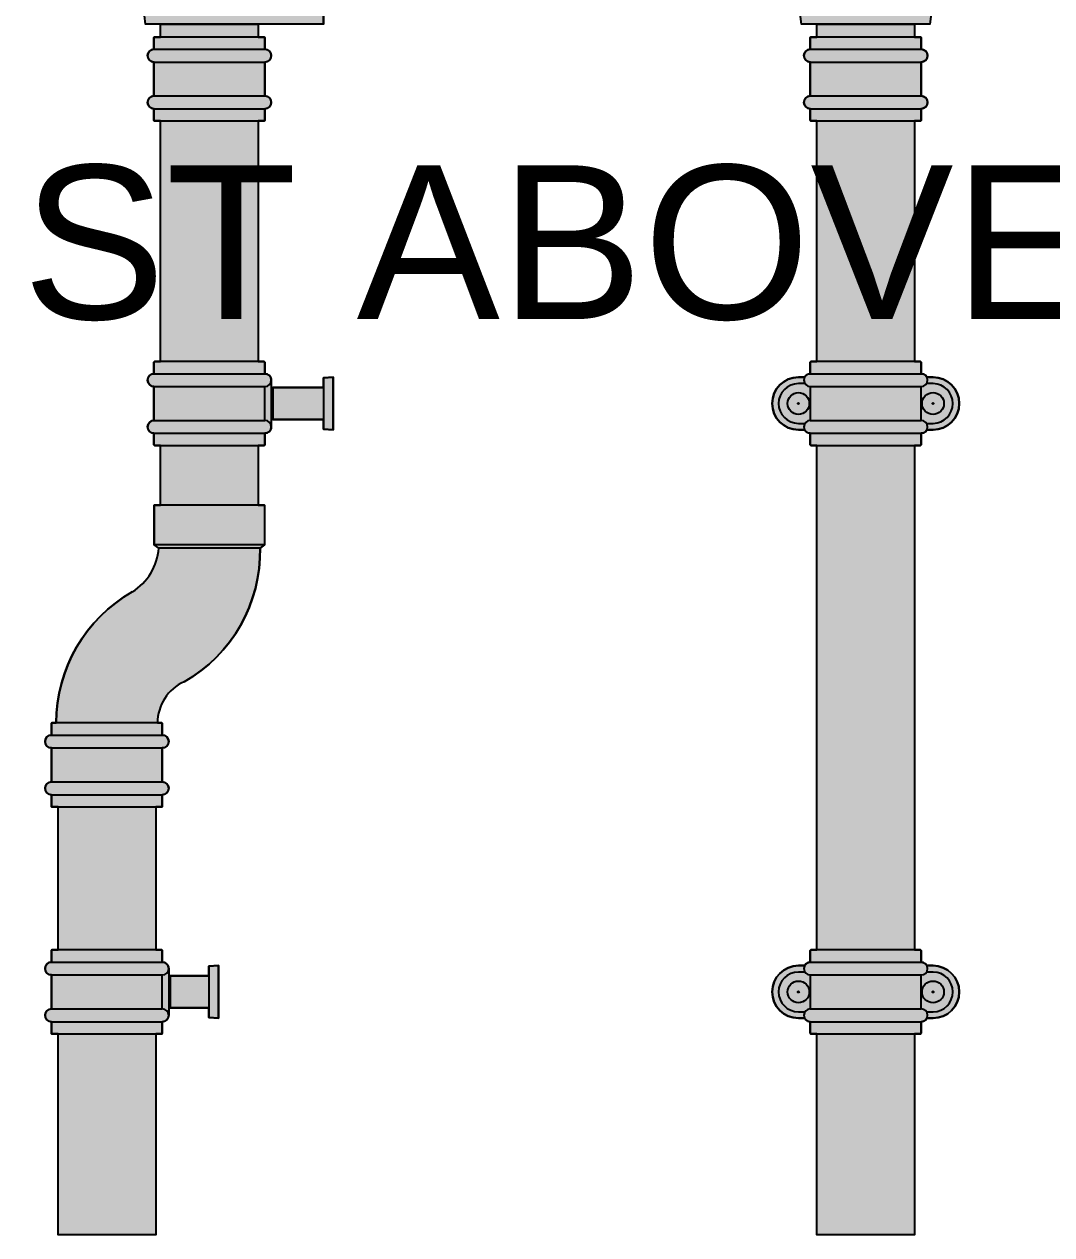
# Model space of a CAD drawing. Header units: millimetres. Extents: x 0 to 23312, y -3206 to 11448.
# Drawn here: x 15284 to 16086, y 9829 to 10774 of the extents above; entities that cross this region are included whole.
import ezdxf

# ---------------------------------------------------------------- set-up
doc = ezdxf.new("R2010")
doc.units = ezdxf.units.MM
doc.header["$LTSCALE"] = 10
doc.layers.add('40 - Detail Outline', color=142, linetype='Continuous')
doc.layers.add('41 - Detail', color=7, linetype='Continuous')
doc.styles.add('1-20', font='romans.shx', dxfattribs={"width": 0.8, "height": 40})

msp = doc.modelspace()

# ---------------------------------------------------------------- hatches: boundary and pattern name
at = {"layer": '40 - Detail Outline', "ltscale": 10}
h = msp.add_hatch(color=69, dxfattribs=at)
h.dxf.hatch_style = 1
edge = h.paths.add_edge_path()
edge.add_line((15297.37165572133, 11043.91506429921), (15517.37165572133, 11043.91506429921))
edge.add_line((15517.37165572133, 11043.91506429921), (15517.37165572133, 10773.91506429921))
edge.add_line((15517.37165572133, 10773.91506429921), (15466.47165572134, 10773.91506429921))
edge.add_line((15466.47165572134, 10773.91506429921), (15466.47165572134, 10763.91506429921))
edge.add_line((15466.47165572134, 10763.91506429921), (15471.12165572134, 10763.91506429921))
edge.add_arc((15471.12165572133, 10763.41506429921), 0.500000000003638, 4.16889633925166e-10, 89.99999999958311, ccw=False)
edge.add_line((15471.62165572134, 10763.41506429921), (15471.62165572134, 10754.41506429921))
edge.add_arc((15471.62165572134, 10749.41506429921), 5, -90, 90, ccw=False)
edge.add_line((15471.62165572134, 10744.41506429921), (15471.62165572134, 10717.91506429921))
edge.add_arc((15471.62165572134, 10712.91506429921), 5, -90, 90, ccw=False)
edge.add_line((15471.62165572134, 10707.91506429921), (15471.62165572134, 10698.91506429921))
edge.add_arc((15471.12165572133, 10698.91506429922), 0.500000000003638, 270.0000000004169, 359.9999999995831, ccw=False)
edge.add_line((15471.12165572134, 10698.41506429921), (15466.47165572134, 10698.41506429921))
edge.add_line((15466.47165572134, 10698.41506429921), (15466.47165572134, 10510.70235918454))
edge.add_line((15466.47165572134, 10510.70235918454), (15471.12165572134, 10510.70235918454))
edge.add_arc((15471.12165572133, 10510.20235918453), 0.500000000007276, 8.33779267850332e-10, 89.99999999916622, ccw=False)
edge.add_line((15471.62165572134, 10510.20235918454), (15471.62165572134, 10501.20235918454))
edge.add_arc((15471.62165572134, 10496.20235918454), 4.999999999998181, -2.091837814077735e-11, 90.00000000002092, ccw=False)
edge.add_line((15476.62165572134, 10496.20235918454), (15476.62165572134, 10488.45235918454))
edge.add_line((15476.62165572134, 10488.45235918454), (15477.74465634497, 10488.41726755574))
edge.add_line((15477.74465634497, 10488.41726755574), (15477.74465634497, 10490.45235918454))
edge.add_line((15477.74465634497, 10490.45235918454), (15517.37165572133, 10490.45235918455))
edge.add_line((15517.37165572133, 10490.45235918455), (15517.37165572133, 10497.95238968412))
edge.add_line((15517.37165572133, 10497.95238968412), (15524.87165572133, 10498.45238968412))
edge.add_line((15524.87165572133, 10498.45238968412), (15524.87165572133, 10457.45238968412))
edge.add_line((15524.87165572133, 10457.45238968412), (15517.37165572133, 10457.95238968412))
edge.add_line((15517.37165572133, 10457.95238968412), (15517.37165572133, 10465.45235918455))
edge.add_line((15517.37165572133, 10465.45235918455), (15477.74465634497, 10465.45235918454))
edge.add_line((15477.74465634497, 10465.45235918454), (15477.74465634497, 10467.48745081334))
edge.add_line((15477.74465634497, 10467.48745081334), (15476.62165572134, 10467.45235918454))
edge.add_line((15476.62165572134, 10467.45235918454), (15476.62165572134, 10459.70235918454))
edge.add_arc((15471.62165572134, 10459.70235918454), 4.999999999998181, -90.00000000002092, 2.091837814077735e-11, ccw=False)
edge.add_line((15471.62165572134, 10454.70235918454), (15471.62165572134, 10445.70235918454))
edge.add_arc((15471.12165572134, 10445.70235918454), 0.5, -90, 0, ccw=False)
edge.add_line((15471.12165572134, 10445.20235918454), (15466.47165572134, 10445.20235918454))
edge.add_line((15466.47165572134, 10445.20235918454), (15466.47165572134, 10398.67741978148))
edge.add_line((15466.47165572134, 10398.67741978148), (15471.37165572134, 10398.67741978148))
edge.add_line((15471.37165572134, 10398.67741978148), (15471.37165572134, 10367.67741978149))
edge.add_line((15471.37165572134, 10367.67741978149), (15467.87165572132, 10365.17741978208))
edge.add_arc((15351.03205206108, 10362.51702344175), 116.8698878760915, -60.47740020386368, 1.304379190377574, ccw=False)
edge.add_arc((15422.97665330965, 10228.78533910848), 35.10516347000955, 114.1366407549534, 180.1761373852899)
edge.add_line((15387.87165572134, 10228.67741978148), (15391.12165572134, 10228.67741978148))
edge.add_arc((15390.81987902601, 10227.87564308615), 0.8566884165367981, 20.625583089050906, 69.37441691094921, ccw=False)
edge.add_line((15391.62165572134, 10228.17741978148), (15391.62165572134, 10219.17741978148))
edge.add_arc((15391.62165572134, 10214.17741978148), 5, -90, 90, ccw=False)
edge.add_line((15391.62165572134, 10209.17741978149), (15391.62165572134, 10182.67741978148))
edge.add_arc((15391.62165572134, 10177.67741978148), 5, -90, 90, ccw=False)
edge.add_line((15391.62165572134, 10172.67741978148), (15391.62165572134, 10163.67741978148))
edge.add_arc((15391.12165572134, 10163.67741978149), 0.500000000007276, 270.0000000008338, 359.9999999991662, ccw=False)
edge.add_line((15391.12165572134, 10163.17741978148), (15386.47165572134, 10163.17741978148))
edge.add_line((15386.47165572134, 10163.17741978148), (15386.47165572134, 10051.5303720703))
edge.add_line((15386.47165572134, 10051.5303720703), (15391.12165572134, 10051.5303720703))
edge.add_arc((15391.12165572134, 10051.03037207029), 0.500000000003638, 4.16889633925166e-10, 89.99999999958311, ccw=False)
edge.add_line((15391.62165572134, 10051.0303720703), (15391.62165572134, 10042.0303720703))
edge.add_arc((15391.62165572135, 10037.0303720703), 4.999999999998181, -2.091837814077735e-11, 90.00000000002092, ccw=False)
edge.add_line((15396.62165572134, 10037.0303720703), (15396.62165572134, 10029.2803720703))
edge.add_line((15396.62165572134, 10029.2803720703), (15397.74465634497, 10029.2803720703))
edge.add_line((15397.74465634497, 10029.2803720703), (15397.74465634497, 10031.2803720703))
edge.add_line((15397.74465634497, 10031.2803720703), (15427.87165572133, 10031.2803720703))
edge.add_line((15427.87165572133, 10031.2803720703), (15427.87165572133, 10038.78040256987))
edge.add_line((15427.87165572133, 10038.78040256987), (15435.37165572133, 10039.28040256987))
edge.add_line((15435.37165572133, 10039.28040256987), (15435.37165572133, 9998.280402569872))
edge.add_line((15435.37165572133, 9998.280402569872), (15427.87165572133, 9998.780402569872))
edge.add_line((15427.87165572133, 9998.780402569872), (15427.87165572133, 10006.2803720703))
edge.add_line((15427.87165572133, 10006.2803720703), (15397.74465634497, 10006.2803720703))
edge.add_line((15397.74465634497, 10006.2803720703), (15397.74465634497, 10008.3154636991))
edge.add_line((15397.74465634497, 10008.3154636991), (15396.62165572134, 10008.2803720703))
edge.add_line((15396.62165572134, 10008.2803720703), (15396.62165572134, 10000.5303720703))
edge.add_arc((15391.62165572135, 10000.5303720703), 4.999999999998181, -90.00000000002092, 2.091837814077735e-11, ccw=False)
edge.add_line((15391.62165572134, 9995.530372070298), (15391.62165572134, 9986.530372070298))
edge.add_line((15391.62165572134, 9986.530372070298), (15391.12165572134, 9986.030372070298))
edge.add_line((15391.12165572134, 9986.030372070298), (15386.47165572134, 9986.030372070265))
edge.add_line((15386.47165572134, 9986.030372070265), (15386.47165572134, 9829.268812071616))
edge.add_line((15386.47165572134, 9829.268812071616), (15310.27165572134, 9829.268812071616))
edge.add_line((15310.27165572134, 9829.268812071616), (15310.27165572134, 9986.030372070298))
edge.add_line((15310.27165572134, 9986.030372070298), (15305.62165572134, 9986.030372070298))
edge.add_arc((15305.62165572135, 9986.530372070305), 0.500000000007276, 180.0000000008338, 269.9999999991662, ccw=False)
edge.add_line((15305.12165572134, 9986.530372070298), (15305.12165572128, 9995.530372070298))
edge.add_arc((15305.12165572134, 10000.5303720703), 5, 89.99999999924961, 269.9999999992496, ccw=False)
edge.add_line((15305.12165572141, 10005.5303720703), (15305.12165572141, 10032.0303720703))
edge.add_arc((15305.12165572141, 10037.0303720703), 5, 90, 270, ccw=False)
edge.add_line((15305.12165572141, 10042.0303720703), (15305.12165572134, 10051.0303720703))
edge.add_arc((15305.62165572135, 10051.03037207029), 0.500000000003638, 90.00000000041689, 179.9999999995831, ccw=False)
edge.add_line((15305.62165572134, 10051.5303720703), (15310.27165572134, 10051.5303720703))
edge.add_line((15310.27165572134, 10051.5303720703), (15310.27165572134, 10163.17741978148))
edge.add_line((15310.27165572134, 10163.17741978148), (15305.62165572134, 10163.17741978148))
edge.add_arc((15305.62165572135, 10163.67741978149), 0.500000000007276, 180.0000000008338, 269.9999999991662, ccw=False)
edge.add_line((15305.12165572134, 10163.67741978148), (15305.12165572134, 10172.67741978149))
edge.add_arc((15305.12165572134, 10177.67741978148), 4.999999999998181, 90, 270, ccw=False)
edge.add_line((15305.12165572134, 10182.67741978148), (15305.12165572134, 10209.17741978148))
edge.add_arc((15305.12165572134, 10214.17741978148), 5, 90, 270, ccw=False)
edge.add_line((15305.12165572134, 10219.17741978148), (15305.12165572134, 10228.17741978148))
edge.add_arc((15305.62165572135, 10228.17741978148), 0.500000000007276, 90.00000000083378, 179.9999999991662, ccw=False)
edge.add_line((15305.62165572134, 10228.67741978148), (15308.87165572133, 10228.67741978162))
edge.add_arc((15426.91097437218, 10228.61170495389), 118.0393369432147, 119.8709757758296, 179.9681023074795, ccw=False)
edge.add_arc((15345.39944664517, 10368.14962885766), 43.57369606487759, 301.4306518045575, 356.0887557101982)
edge.add_line((15388.87165572133, 10365.17741978149), (15385.37165572134, 10367.67741978149))
edge.add_line((15385.37165572134, 10367.67741978149), (15385.37165572134, 10398.67741978148))
edge.add_line((15385.37165572134, 10398.67741978148), (15390.27165572134, 10398.67741978148))
edge.add_line((15390.27165572134, 10398.67741978148), (15390.27165572134, 10445.20235918454))
edge.add_line((15390.27165572134, 10445.20235918454), (15385.62165572134, 10445.20235918454))
edge.add_arc((15385.62165572134, 10445.70235918454), 0.500000000003638, 180.0000000004169, 269.9999999995831, ccw=False)
edge.add_line((15385.12165572134, 10445.70235918454), (15385.12165572134, 10454.70235918454))
edge.add_arc((15385.12165572134, 10459.70235918454), 4.999999999998181, 90, 270, ccw=False)
edge.add_line((15385.12165572134, 10464.70235918454), (15385.12165572134, 10491.20235918454))
edge.add_arc((15385.12165572134, 10496.20235918454), 4.999999999998181, 90, 270, ccw=False)
edge.add_line((15385.12165572134, 10501.20235918454), (15385.12165572134, 10510.20235918454))
edge.add_arc((15385.62165572134, 10510.20235918454), 0.500000000003638, 90.00000000041689, 179.9999999995831, ccw=False)
edge.add_line((15385.62165572134, 10510.70235918454), (15390.27165572134, 10510.70235918454))
edge.add_line((15390.27165572134, 10510.70235918454), (15390.27165572134, 10698.41506429921))
edge.add_line((15390.27165572134, 10698.41506429921), (15385.62165572134, 10698.41506429921))
edge.add_arc((15385.62165572134, 10698.91506429922), 0.500000000003638, 180.0000000004169, 269.9999999995831, ccw=False)
edge.add_line((15385.12165572134, 10698.91506429921), (15385.12165572134, 10707.91506429921))
edge.add_arc((15385.12165572134, 10712.91506429921), 5, 90, 270, ccw=False)
edge.add_line((15385.12165572134, 10717.91506429921), (15385.12165572134, 10744.41506429921))
edge.add_arc((15385.12165572134, 10749.41506429921), 5, 90, 270, ccw=False)
edge.add_line((15385.12165572134, 10754.41506429921), (15385.12165572134, 10763.41506429921))
edge.add_arc((15385.62165572134, 10763.41506429921), 0.500000000007276, 90.00000000083378, 179.9999999991662, ccw=False)
edge.add_line((15385.62165572134, 10763.91506429921), (15390.27165572134, 10763.91506429921))
edge.add_line((15390.27165572134, 10763.91506429921), (15390.27165572134, 10773.91506429921))
edge.add_line((15390.27165572134, 10773.91506429921), (15378.37165572133, 10773.91506429921))
edge.add_arc((15305.58619668456, 10771.50713805079), 72.82527827623557, 1.894797594962886, 83.86300961171791)
edge.add_line((15313.37165572133, 10843.91506429921), (15308.37165572138, 10843.91506429921))
edge.add_arc((15308.80457925471, 10849.23526670664), 5.337787598035921, 181.7664252576093, 265.3478915647612, ccw=False)
edge.add_arc((15302.74150510251, 10854.40151545815), 5.380242507187845, 185.187445101701, 277.7746380904081, ccw=False)
edge.add_arc((15302.64469930038, 10853.48114409086), 5.279263386103068, 81.01351361606947, 175.2853507153465, ccw=False)
edge.add_arc((15308.80315345521, 10858.59782223606), 5.334721497187665, 94.63942427843688, 178.9497316405184, ccw=False)
edge.add_line((15308.37165572134, 10863.91506429922), (15308.37165572133, 10911.37240311076))
edge.add_line((15308.37165572133, 10911.37240311076), (15303.37165572133, 10911.37240311076))
edge.add_line((15303.37165572133, 10911.37240311076), (15303.37165572133, 10951.37240311076))
edge.add_line((15303.37165572133, 10951.37240311076), (15308.37165572133, 10951.37240311076))
edge.add_line((15308.37165572133, 10951.37240311076), (15308.37165572133, 11009.11506429921))
edge.add_line((15308.37165572133, 11009.11506429921), (15305.37165572134, 11009.11506429921))
edge.add_arc((15289.9068275062, 11007.47184548912), 15.55188348019644, 6.065218505009359, 61.31491654688374)
edge.add_line((15297.37165572135, 11021.11506429921), (15297.37165572135, 11043.91506429921))
h = msp.add_hatch(color=69, dxfattribs=at)
h.dxf.hatch_style = 1
edge = h.paths.add_edge_path()
edge.add_line((15902.34754827076, 9829.268812071616), (15902.34754827076, 9986.030372070298))
edge.add_line((15902.34754827076, 9986.030372070298), (15897.69754827076, 9986.030372070298))
edge.add_line((15897.69754827076, 9986.030372070298), (15897.19754827076, 9986.530372070298))
edge.add_line((15897.19754827076, 9986.530372070298), (15897.19754827076, 9995.530372070298))
edge.add_arc((15897.19754827076, 10000.53037207031), 5.000000000009095, 206.7436839504716, 269.99999999997914, ccw=False)
edge.add_line((15892.73240549588, 9998.280372070298), (15887.94754827076, 9998.280372070298))
edge.add_arc((15887.94754827076, 10018.7803720703), 20.5, 90, 270, ccw=False)
edge.add_line((15887.94754827076, 10039.2803720703), (15892.73240549588, 10039.2803720703))
edge.add_arc((15897.19754827077, 10037.03037207029), 5.000000000012392, 90.00000000008328, 153.2563160495285, ccw=False)
edge.add_line((15897.19754827076, 10042.0303720703), (15897.19754827076, 10051.0303720703))
edge.add_arc((15897.69754827077, 10051.03037207029), 0.500000000007276, 90.00000000083378, 179.9999999991662, ccw=False)
edge.add_line((15897.69754827076, 10051.5303720703), (15902.34754827075, 10051.5303720703))
edge.add_line((15902.34754827075, 10051.5303720703), (15902.34754827076, 10445.20235918454))
edge.add_line((15902.34754827076, 10445.20235918454), (15897.69754827076, 10445.20235918454))
edge.add_line((15897.69754827076, 10445.20235918454), (15897.19754827076, 10445.70235918454))
edge.add_line((15897.19754827076, 10445.70235918454), (15897.19754827076, 10454.70235918454))
edge.add_arc((15897.19754827076, 10459.70235918454), 5.000000000001819, 206.7436839504159, 270, ccw=False)
edge.add_line((15892.73240549589, 10457.45235918454), (15887.94754827076, 10457.45235918454))
edge.add_arc((15887.94754827076, 10477.95235918454), 20.5, 90, 270, ccw=False)
edge.add_line((15887.94754827076, 10498.45235918454), (15892.73240549588, 10498.45235918454))
edge.add_arc((15897.19754827076, 10496.20235918453), 5.000000000008325, 90.00000000002092, 153.2563160495284, ccw=False)
edge.add_line((15897.19754827076, 10501.20235918454), (15897.19754827076, 10510.20235918454))
edge.add_arc((15897.69754827076, 10510.20235918454), 0.500000000003638, 90.00000000041689, 179.9999999995831, ccw=False)
edge.add_line((15897.69754827076, 10510.70235918454), (15902.34754827076, 10510.70235918454))
edge.add_line((15902.34754827076, 10510.70235918454), (15902.34754827076, 10698.41506429921))
edge.add_line((15902.34754827076, 10698.41506429921), (15897.70304277626, 10698.41506429921))
edge.add_arc((15897.69759913477, 10698.91508553258), 0.5000508644615572, 180.0024329169312, 270.62374423343624, ccw=False)
edge.add_line((15897.19754827076, 10698.91506429921), (15897.19754827076, 10707.91506429921))
edge.add_arc((15897.19754827076, 10712.91506429921), 5, 90, 270, ccw=False)
edge.add_line((15897.19754827076, 10717.91506429921), (15897.19754827076, 10744.41506429921))
edge.add_arc((15897.19754827076, 10749.41506429921), 5, 90.00000000002092, 270.00000000002086, ccw=False)
edge.add_line((15897.19754827076, 10754.41506429921), (15897.19754827076, 10763.41506429921))
edge.add_arc((15897.69754827077, 10763.41506429921), 0.500000000007276, 90.00000000083378, 179.9999999991662, ccw=False)
edge.add_line((15897.69754827076, 10763.91506429921), (15902.34754827076, 10763.91506429921))
edge.add_line((15902.34754827076, 10763.91506429921), (15902.34754827076, 10773.91506429921))
edge.add_line((15902.34754827076, 10773.91506429921), (15890.44754827074, 10773.91506429937))
edge.add_arc((15808.01791466621, 10766.15506123285), 82.79409486050186, 5.378028208220247, 69.91721307197203)
edge.add_arc((15836.87904600471, 10849.23230636236), 5.334721497235837, 181.0502683591012, 265.3605757225857, ccw=False)
edge.add_line((15831.54522074866, 10849.13452297461), (15829.9059299121, 10849.13452297458))
edge.add_arc((15830.2397291173, 10853.91506429921), 4.792180846541191, 93.99416998851018, 266.0058300114898, ccw=False)
edge.add_line((15829.9059299121, 10858.69560562385), (15831.54522074863, 10858.69560562385))
edge.add_arc((15836.87904600464, 10858.59782223606), 5.334721497187665, 94.63942427869159, 178.9497316405184, ccw=False)
edge.add_line((15836.44754827075, 10863.91506429921), (15836.44754827076, 11009.11506429928))
edge.add_line((15836.44754827076, 11009.11506429928), (15833.44754827075, 11009.11506429928))
edge.add_arc((15817.98272005562, 11007.47184548912), 15.55188348019451, 6.065218505259467, 61.31491654688961)
edge.add_line((15825.44754827078, 11021.11506429921), (15825.44754827076, 11043.91506429921))
edge.add_line((15825.44754827076, 11043.91506429921), (15940.44754827076, 11043.91506429921))
edge.add_line((15940.44754827076, 11043.91506429921), (16055.44754827076, 11043.91506429921))
edge.add_line((16055.44754827076, 11043.91506429921), (16055.44754827074, 11021.11506429921))
edge.add_arc((16062.9123764859, 11007.47184548912), 15.55188348019523, 118.6850834531104, 173.9347814947405)
edge.add_line((16047.44754827077, 11009.11506429928), (16044.44754827076, 11009.11506429928))
edge.add_line((16044.44754827076, 11009.11506429928), (16044.44754827077, 10863.91506429921))
edge.add_arc((16044.01605053688, 10858.59782223606), 5.334721497187088, 1.05026835948172, 85.36057572130841, ccw=False)
edge.add_line((16049.34987579289, 10858.69560562385), (16050.98916662942, 10858.69560562385))
edge.add_arc((16050.65536742422, 10853.91506429921), 4.792180846541191, -86.00583001148982, 86.00583001148982, ccw=False)
edge.add_line((16050.98916662942, 10849.13452297458), (16049.34987579286, 10849.13452297461))
edge.add_arc((16044.01605053681, 10849.23230636236), 5.334721497234317, 274.6394242774143, 358.9497316408988, ccw=False)
edge.add_arc((16072.87718187531, 10766.15506123285), 82.79409486050281, 110.082786928028, 174.6219717917798)
edge.add_line((15990.44754827078, 10773.91506429937), (15978.54754827076, 10773.91506429921))
edge.add_line((15978.54754827076, 10773.91506429921), (15978.54754827076, 10763.91506429921))
edge.add_line((15978.54754827076, 10763.91506429921), (15983.19754827076, 10763.91506429921))
edge.add_arc((15983.19754827075, 10763.41506429921), 0.500000000007276, 8.33779267850332e-10, 89.99999999916622, ccw=False)
edge.add_line((15983.69754827076, 10763.41506429921), (15983.69754827076, 10754.41506429921))
edge.add_arc((15983.69754827076, 10749.41506429921), 5, -90.00000000002092, 89.99999999997908, ccw=False)
edge.add_line((15983.69754827076, 10744.41506429921), (15983.69754827076, 10717.91506429921))
edge.add_arc((15983.69754827076, 10712.91506429921), 5, -90, 90, ccw=False)
edge.add_line((15983.69754827076, 10707.91506429921), (15983.69754827076, 10698.91506429921))
edge.add_arc((15983.19749740675, 10698.91508553258), 0.5000508644622376, 269.37625576656376, 359.99756708306876, ccw=False)
edge.add_line((15983.19205376526, 10698.41506429921), (15978.54754827076, 10698.41506429921))
edge.add_line((15978.54754827076, 10698.41506429921), (15978.54754827076, 10510.70235918454))
edge.add_line((15978.54754827076, 10510.70235918454), (15983.19754827076, 10510.70235918454))
edge.add_arc((15983.19754827076, 10510.20235918454), 0.500000000003638, 4.16889633925166e-10, 89.99999999958311, ccw=False)
edge.add_line((15983.69754827076, 10510.20235918454), (15983.69754827076, 10501.20235918454))
edge.add_arc((15983.69754827076, 10496.20235918453), 5.000000000009095, 26.743683950471677, 89.99999999997908, ccw=False)
edge.add_line((15988.16269104564, 10498.45235918454), (15992.94754827076, 10498.45235918454))
edge.add_arc((15992.94754827076, 10477.95235918454), 20.5, -90, 90, ccw=False)
edge.add_line((15992.94754827076, 10457.45235918454), (15988.16269104563, 10457.45235918454))
edge.add_arc((15983.69754827076, 10459.70235918454), 5.000000000001801, 270, 333.25631604958403, ccw=False)
edge.add_line((15983.69754827076, 10454.70235918454), (15983.69754827076, 10445.70235918454))
edge.add_line((15983.69754827076, 10445.70235918454), (15983.19754827076, 10445.20235918454))
edge.add_line((15983.19754827076, 10445.20235918454), (15978.54754827076, 10445.20235918454))
edge.add_line((15978.54754827076, 10445.20235918454), (15978.54754827077, 10051.5303720703))
edge.add_line((15978.54754827077, 10051.5303720703), (15983.19754827076, 10051.5303720703))
edge.add_arc((15983.19754827075, 10051.03037207029), 0.500000000007276, 8.33779267850332e-10, 89.99999999916622, ccw=False)
edge.add_line((15983.69754827076, 10051.0303720703), (15983.69754827076, 10042.0303720703))
edge.add_arc((15983.69754827075, 10037.03037207029), 5.000000000010914, 26.743683950471507, 89.99999999991661, ccw=False)
edge.add_line((15988.16269104564, 10039.2803720703), (15992.94754827076, 10039.2803720703))
edge.add_arc((15992.94754827076, 10018.7803720703), 20.5, -90, 90, ccw=False)
edge.add_line((15992.94754827076, 9998.280372070298), (15988.16269104564, 9998.280372070298))
edge.add_arc((15983.69754827076, 10000.53037207031), 5.000000000008325, 270.00000000002086, 333.2563160495283, ccw=False)
edge.add_line((15983.69754827076, 9995.530372070298), (15983.69754827076, 9986.530372070298))
edge.add_line((15983.69754827076, 9986.530372070298), (15983.19754827076, 9986.030372070298))
edge.add_line((15983.19754827076, 9986.030372070298), (15978.54754827076, 9986.030372070298))
edge.add_line((15978.54754827076, 9986.030372070298), (15978.54754827076, 9829.268812071616))
edge.add_line((15978.54754827076, 9829.268812071616), (15902.34754827076, 9829.268812071616))

# ---------------------------------------------------------------- linework, layer by layer
at = {"color": 9}
for p, q in [((15517.37165572133, 10773.91506429921), (15517.37165572133, 10853.91506429921)), ((15517.37165572133, 10773.91506429921), (15378.37165572133, 10773.91506429921)), ((15990.44754827076, 10773.91506429921), (15890.44754827076, 10773.91506429921)), ((15385.12165572134, 10754.41506429921), (15471.62165572134, 10754.41506429921)), ((15897.19754827076, 10754.41506429921), (15983.69754827076, 10754.41506429921)), ((15385.12165572134, 10744.41506429921), (15471.62165572134, 10744.41506429921)), ((15897.19754827076, 10744.41506429921), (15983.69754827076, 10744.41506429921)), ((15385.12165572134, 10717.91506429921), (15471.62165572134, 10717.91506429921)), ((15897.19754827076, 10717.91506429921), (15983.69754827076, 10717.91506429921)), ((15385.12165572134, 10707.91506429921), (15471.62165572134, 10707.91506429921)), ((15897.19754827076, 10707.91506429921), (15983.69754827076, 10707.91506429921)), ((15385.12165572134, 10501.20235918454), (15471.62165572134, 10501.20235918454)), ((15476.62165572134, 10496.20235918454), (15476.62165572134, 10459.70235918454)), ((15897.19754827076, 10501.20235918454), (15983.69754827076, 10501.20235918454)), ((15385.12165572134, 10491.20235918454), (15471.62165572134, 10491.20235918454)), ((15897.19754827076, 10491.20235918454), (15983.69754827076, 10491.20235918454)), ((15385.12165572134, 10464.70235918454), (15471.62165572134, 10464.70235918454)), ((15897.19754827076, 10464.70235918454), (15983.69754827076, 10464.70235918454)), ((15385.12165572134, 10454.70235918454), (15471.62165572134, 10454.70235918454)), ((15897.19754827076, 10454.70235918454), (15983.69754827076, 10454.70235918454)), ((15471.37165572134, 10398.67741978148), (15385.37165572134, 10398.67741978148)), ((15385.37165572134, 10398.67741978148), (15385.37165572134, 10367.67741978149)), ((15471.37165572134, 10398.67741978148), (15471.37165572133, 10367.67741978148)), ((15471.37165572133, 10367.67741978148), (15385.37165572134, 10367.67741978149)), ((15388.87165572133, 10365.17741978149), (15385.37165572134, 10367.67741978149)), ((15467.87165572133, 10365.17741978148), (15388.87165572133, 10365.17741978149)), ((15467.87165572133, 10365.17741978148), (15471.37165572134, 10367.67741978149)), ((15308.88971404911, 10230.67741978148), (15308.87165572133, 10230.67741978148)), ((15387.87165572134, 10228.67741978148), (15308.87165572133, 10228.67741978148)), ((15305.12165572134, 10219.17741978148), (15391.62165572134, 10219.17741978148)), ((15305.12165572134, 10209.17741978148), (15391.62165572134, 10209.17741978148)), ((15305.12165572134, 10182.67741978148), (15391.62165572134, 10182.67741978148)), ((15305.12165572134, 10172.67741978148), (15391.62165572134, 10172.67741978148)), ((15305.12165572134, 10042.0303720703), (15391.62165572134, 10042.0303720703)), ((15897.19754827076, 10042.0303720703), (15983.69754827076, 10042.0303720703)), ((15396.62165572134, 10037.0303720703), (15396.62165572134, 10000.5303720703)), ((15305.12165572134, 10032.0303720703), (15391.62165572134, 10032.0303720703)), ((15897.19754827076, 10032.0303720703), (15983.69754827076, 10032.0303720703)), ((15305.12165572134, 10005.5303720703), (15391.62165572134, 10005.5303720703)), ((15897.19754827076, 10005.5303720703), (15983.69754827076, 10005.5303720703)), ((15305.12165572134, 9995.530372070298), (15391.62165572134, 9995.530372070298)), ((15897.19754827076, 9995.530372070298), (15983.69754827076, 9995.530372070298))]:
    msp.add_line(p, q, dxfattribs=at)
for points in [[(15517.37165572133, 11043.91506429921), (15517.37165572133, 10773.91506429921), (15466.47165572134, 10773.91506429921), (15466.47165572134, 10763.91506429921), (15471.12165572134, 10763.91506429921, -0.4142135623688329), (15471.62165572134, 10763.41506429921), (15471.62165572134, 10754.41506429921, -1), (15471.62165572134, 10744.41506429921), (15471.62165572134, 10717.91506429921, -0.9999999999999999), (15471.62165572134, 10707.91506429921), (15471.62165572134, 10698.91506429921, -0.4142135623688329), (15471.12165572134, 10698.41506429921), (15466.47165572134, 10698.41506429921), (15466.47165572134, 10510.70235918454), (15471.12165572134, 10510.70235918454, -0.4142135623656362), (15471.62165572134, 10510.20235918454), (15471.62165572134, 10501.20235918454, -0.4142135623733081), (15476.62165572134, 10496.20235918454), (15476.62165572134, 10488.45235918454), (15477.74465634497, 10488.41726755574), (15477.74465634497, 10490.45235918454), (15517.37165572133, 10490.45235918455), (15517.37165572133, 10497.95238968412), (15524.87165572133, 10498.45238968412), (15524.87165572133, 10457.45238968412), (15517.37165572133, 10457.95238968412), (15517.37165572133, 10465.45235918455), (15477.74465634497, 10465.45235918454), (15477.74465634497, 10467.48745081334), (15476.62165572134, 10467.45235918454), (15476.62165572134, 10459.70235918454, -0.4142135623733081), (15471.62165572134, 10454.70235918454), (15471.62165572134, 10445.70235918454, -0.4142135623741606), (15471.12165572134, 10445.20235918454), (15466.47165572134, 10445.20235918454), (15466.47165572134, 10398.67741978148), (15471.37165572134, 10398.67741978148), (15471.37165572134, 10367.67741978149), (15467.87165572132, 10365.17741978208, -0.2762994173072639), (15408.62165572164, 10260.82135862564, 0.2964009623239626), (15387.87165572134, 10228.67741978148), (15391.12165572134, 10228.67741978148, -0.2159739734508989), (15391.62165572134, 10228.17741978148), (15391.62165572134, 10219.17741978148, -0.9999999999999999), (15391.62165572134, 10209.17741978149), (15391.62165572134, 10182.67741978148, -0.9999999999999999), (15391.62165572134, 10172.67741978148), (15391.62165572134, 10163.67741978148, -0.4142135623656362), (15391.12165572134, 10163.17741978148), (15386.47165572134, 10163.17741978148), (15386.47165572134, 10051.5303720703), (15391.12165572134, 10051.5303720703, -0.4142135623688329), (15391.62165572134, 10051.0303720703), (15391.62165572134, 10042.0303720703, -0.4142135623733081), (15396.62165572134, 10037.0303720703), (15396.62165572134, 10029.2803720703), (15397.74465634497, 10029.2803720703), (15397.74465634497, 10031.2803720703), (15427.87165572133, 10031.2803720703), (15427.87165572133, 10038.78040256987), (15435.37165572133, 10039.28040256987), (15435.37165572133, 9998.280402569872), (15427.87165572133, 9998.780402569872), (15427.87165572133, 10006.2803720703), (15397.74465634497, 10006.2803720703), (15397.74465634497, 10008.3154636991), (15396.62165572134, 10008.2803720703), (15396.62165572134, 10000.5303720703, -0.4142135623733081), (15391.62165572134, 9995.530372070298), (15391.62165572134, 9986.530372070298), (15391.12165572134, 9986.030372070298), (15386.47165572134, 9986.030372070265), (15386.47165572134, 9829.268812071616), (15310.27165572134, 9829.268812071616), (15310.27165572134, 9986.030372070298), (15305.62165572134, 9986.030372070298, -0.4142135623656362), (15305.12165572134, 9986.530372070298), (15305.12165572128, 9995.530372070298, -0.9999999999999999), (15305.12165572141, 10005.5303720703), (15305.12165572141, 10032.0303720703, -0.9999999999999999), (15305.12165572141, 10042.0303720703), (15305.12165572134, 10051.0303720703, -0.4142135623688329), (15305.62165572134, 10051.5303720703), (15310.27165572134, 10051.5303720703), (15310.27165572134, 10163.17741978148), (15305.62165572134, 10163.17741978148, -0.4142135623656362), (15305.12165572134, 10163.67741978148), (15305.12165572134, 10172.67741978149, -0.9999999999999999), (15305.12165572134, 10182.67741978148), (15305.12165572134, 10209.17741978148, -0.9999999999999999), (15305.12165572134, 10219.17741978148), (15305.12165572134, 10228.17741978148, -0.4142135623656362), (15305.62165572134, 10228.67741978148), (15308.87165572133, 10228.67741978162, -0.2684034655575239), (15368.12165572134, 10330.969416332, 0.2431178907019786), (15388.87165572133, 10365.17741978149), (15385.37165572134, 10367.67741978149), (15385.37165572134, 10398.67741978148), (15390.27165572134, 10398.67741978148), (15390.27165572134, 10445.20235918454), (15385.62165572134, 10445.20235918454, -0.4142135623688329), (15385.12165572134, 10445.70235918454), (15385.12165572134, 10454.70235918454, -0.9999999999999999), (15385.12165572134, 10464.70235918454), (15385.12165572134, 10491.20235918454, -0.9999999999999999), (15385.12165572134, 10501.20235918454), (15385.12165572134, 10510.20235918454, -0.4142135623688329), (15385.62165572134, 10510.70235918454), (15390.27165572134, 10510.70235918454), (15390.27165572134, 10698.41506429921), (15385.62165572134, 10698.41506429921, -0.4142135623688329), (15385.12165572134, 10698.91506429921), (15385.12165572134, 10707.91506429921, -0.9999999999999999), (15385.12165572134, 10717.91506429921), (15385.12165572134, 10744.41506429921, -0.9999999999999999), (15385.12165572134, 10754.41506429921), (15385.12165572134, 10763.41506429921, -0.4142135623656362), (15385.62165572134, 10763.91506429921), (15390.27165572134, 10763.91506429921), (15390.27165572134, 10773.91506429921), (15378.37165572133, 10773.91506429921, 0.373726597426598), (15313.37165572133, 10843.91506429921)], [(16044.44754827058, 10843.91506429915, 0.2892931877542192), (15990.44754827078, 10773.91506429937), (15978.54754827076, 10773.91506429921), (15978.54754827076, 10763.91506429921), (15983.19754827076, 10763.91506429921, -0.4142135623656362), (15983.69754827076, 10763.41506429921), (15983.69754827076, 10754.41506429921, -0.9999999999999999), (15983.69754827076, 10744.41506429921), (15983.69754827076, 10717.91506429921, -0.9999999999999999), (15983.69754827076, 10707.91506429921), (15983.69754827076, 10698.91506429921, -0.417393253740627), (15983.19205376526, 10698.41506429921), (15978.54754827076, 10698.41506429921), (15978.54754827076, 10510.70235918454), (15983.19754827076, 10510.70235918454, -0.4142135623688329), (15983.69754827076, 10510.20235918454), (15983.69754827076, 10501.20235918454, -0.2832368967187855), (15988.16269104564, 10498.45235918454), (15992.94754827076, 10498.45235918454, -0.9999999999999999), (15992.94754827076, 10457.45235918454), (15988.16269104563, 10457.45235918454, -0.2832368967191462), (15983.69754827076, 10454.70235918454), (15983.69754827076, 10445.70235918454), (15983.19754827076, 10445.20235918454), (15978.54754827076, 10445.20235918454), (15978.54754827077, 10051.5303720703), (15983.19754827076, 10051.5303720703, -0.4142135623656362), (15983.69754827076, 10051.0303720703), (15983.69754827076, 10042.0303720703, -0.2832368967185454), (15988.16269104564, 10039.2803720703), (15992.94754827076, 10039.2803720703, -0.9999999999999999), (15992.94754827076, 9998.280372070298), (15988.16269104564, 9998.280372070298, -0.2832368967187855), (15983.69754827076, 9995.530372070298), (15983.69754827076, 9986.530372070298), (15983.19754827076, 9986.030372070298), (15978.54754827076, 9986.030372070298), (15978.54754827076, 9829.268812071616), (15902.34754827076, 9829.268812071616), (15902.34754827076, 9986.030372070298), (15897.69754827076, 9986.030372070298), (15897.19754827076, 9986.530372070298), (15897.19754827076, 9995.530372070298, -0.2832368967187855), (15892.73240549588, 9998.280372070298), (15887.94754827076, 9998.280372070298, -0.9999999999999999), (15887.94754827076, 10039.2803720703), (15892.73240549588, 10039.2803720703, -0.2832368967185454), (15897.19754827076, 10042.0303720703), (15897.19754827076, 10051.0303720703, -0.4142135623656362), (15897.69754827076, 10051.5303720703), (15902.34754827075, 10051.5303720703), (15902.34754827076, 10445.20235918454), (15897.69754827076, 10445.20235918454), (15897.19754827076, 10445.70235918454), (15897.19754827076, 10454.70235918454, -0.2832368967191462), (15892.73240549589, 10457.45235918454), (15887.94754827076, 10457.45235918454, -0.9999999999999999), (15887.94754827076, 10498.45235918454), (15892.73240549588, 10498.45235918454, -0.2832368967187855), (15897.19754827076, 10501.20235918454), (15897.19754827076, 10510.20235918454, -0.4142135623688329), (15897.69754827076, 10510.70235918454), (15902.34754827076, 10510.70235918454), (15902.34754827076, 10698.41506429921), (15897.70304277626, 10698.41506429921, -0.417393253740627), (15897.19754827076, 10698.91506429921), (15897.19754827076, 10707.91506429921, -0.9999999999999999), (15897.19754827076, 10717.91506429921), (15897.19754827076, 10744.41506429921, -0.9999999999999999), (15897.19754827076, 10754.41506429921), (15897.19754827076, 10763.41506429921, -0.4142135623656362), (15897.69754827076, 10763.91506429921), (15902.34754827076, 10763.91506429921), (15902.34754827076, 10773.91506429921), (15890.44754827074, 10773.91506429937, 0.2892931877542192), (15836.44754827094, 10843.91506429915, -0.3854183249429879)], [(15471.62165572134, 10754.41506429921), (15471.62165572134, 10763.41506429921, 0.414213562373095), (15471.12165572134, 10763.91506429921), (15385.62165572134, 10763.91506429921, 0.414213562373095), (15385.12165572134, 10763.41506429921), (15385.12165572134, 10754.41506429921)], [(15983.69754827076, 10754.41506429921), (15983.69754827076, 10763.41506429921, 0.414213562373095), (15983.19754827076, 10763.91506429921), (15897.69754827076, 10763.91506429921, 0.414213562373095), (15897.19754827076, 10763.41506429921), (15897.19754827076, 10754.41506429921)], [(15385.12165572134, 10707.91506429921), (15385.12165572134, 10698.91506429921, 0.414213562373095), (15385.62165572134, 10698.41506429921), (15471.12165572134, 10698.41506429921, 0.414213562373095), (15471.62165572134, 10698.91506429921), (15471.62165572134, 10707.91506429921)], [(15897.19754827076, 10707.91506429921), (15897.19754827076, 10698.91506429921, 0.414213562373095), (15897.69754827076, 10698.41506429921), (15983.19754827076, 10698.41506429921, 0.414213562373095), (15983.69754827076, 10698.91506429921), (15983.69754827076, 10707.91506429921)], [(15471.62165572134, 10501.20235918454), (15471.62165572134, 10510.20235918454, 0.414213562373095), (15471.12165572134, 10510.70235918454), (15385.62165572134, 10510.70235918454, 0.414213562373095), (15385.12165572134, 10510.20235918454), (15385.12165572134, 10501.20235918454)], [(15983.69754827076, 10501.20235918454), (15983.69754827076, 10510.20235918454, 0.414213562373095), (15983.19754827076, 10510.70235918454), (15897.69754827076, 10510.70235918454, 0.414213562373095), (15897.19754827076, 10510.20235918454), (15897.19754827076, 10501.20235918454)], [(15385.12165572134, 10454.70235918454), (15385.12165572134, 10445.70235918454, 0.414213562373095), (15385.62165572134, 10445.20235918454), (15471.12165572134, 10445.20235918454, 0.414213562373095), (15471.62165572134, 10445.70235918454), (15471.62165572134, 10454.70235918454)], [(15897.19754827076, 10454.70235918454), (15897.19754827076, 10445.70235918454, 0.414213562373095), (15897.69754827076, 10445.20235918454), (15983.19754827076, 10445.20235918454, 0.414213562373095), (15983.69754827076, 10445.70235918454), (15983.69754827076, 10454.70235918454)], [(15391.62165572134, 10219.17741978148), (15391.62165572134, 10228.17741978148, 0.414213562373095), (15391.12165572134, 10228.67741978148), (15305.62165572134, 10228.67741978148, 0.414213562373095), (15305.12165572134, 10228.17741978148), (15305.12165572134, 10219.17741978148)], [(15305.12165572134, 10172.67741978148), (15305.12165572134, 10163.67741978148, 0.414213562373095), (15305.62165572134, 10163.17741978148), (15391.12165572134, 10163.17741978148, 0.414213562373095), (15391.62165572134, 10163.67741978148), (15391.62165572134, 10172.67741978148)], [(15391.62165572134, 10042.0303720703), (15391.62165572134, 10051.0303720703, 0.414213562373095), (15391.12165572134, 10051.5303720703), (15305.62165572134, 10051.5303720703, 0.414213562373095), (15305.12165572134, 10051.0303720703), (15305.12165572134, 10042.0303720703)], [(15983.69754827076, 10042.0303720703), (15983.69754827076, 10051.0303720703, 0.414213562373095), (15983.19754827076, 10051.5303720703), (15897.69754827076, 10051.5303720703, 0.414213562373095), (15897.19754827076, 10051.0303720703), (15897.19754827076, 10042.0303720703)], [(15305.12165572134, 9995.530372070298), (15305.12165572134, 9986.530372070298, 0.414213562373095), (15305.62165572134, 9986.030372070298), (15391.12165572134, 9986.030372070298, 0.414213562373095), (15391.62165572134, 9986.530372070298), (15391.62165572134, 9995.530372070298)], [(15897.19754827076, 9995.530372070298), (15897.19754827076, 9986.530372070298, 0.414213562373095), (15897.69754827076, 9986.030372070298), (15983.19754827076, 9986.030372070298, 0.414213562373095), (15983.69754827076, 9986.530372070298), (15983.69754827076, 9995.530372070298)]]:
    msp.add_lwpolyline(points, format="xyb", dxfattribs=at)
for points in [[(15390.27165572134, 10763.91506429921), (15390.27165572134, 10773.91506429921), (15466.47165572134, 10773.91506429921), (15466.47165572134, 10763.91506429921)], [(15902.34754827076, 10763.91506429921), (15902.34754827076, 10773.91506429921), (15978.54754827076, 10773.91506429921), (15978.54754827076, 10763.91506429921)], [(15385.12165572134, 10744.41506429921), (15385.12165572134, 10717.91506429921)], [(15471.62165572134, 10717.91506429921), (15471.62165572134, 10744.41506429921)], [(15897.19754827076, 10744.41506429921), (15897.19754827076, 10717.91506429921)], [(15983.69754827076, 10717.91506429921), (15983.69754827076, 10744.41506429921)], [(15892.73240549588, 10498.45235918454), (15887.94754827076, 10498.45235918454)], [(15992.94754827076, 10498.45235918454), (15988.16269104563, 10498.45235918454)], [(15385.12165572134, 10491.20235918454), (15385.12165572134, 10464.70235918454)], [(15471.62165572134, 10464.70235918454), (15471.62165572134, 10491.20235918454)], [(15897.19754827076, 10491.20235918454), (15897.19754827076, 10464.70235918454)], [(15983.69754827076, 10464.70235918454), (15983.69754827076, 10491.20235918454)], [(15887.94754827076, 10457.45235918454), (15892.73240549588, 10457.45235918454)], [(15988.16269104563, 10457.45235918454), (15992.94754827076, 10457.45235918454)], [(15305.12165572134, 10209.17741978148), (15305.12165572134, 10182.67741978148)], [(15391.62165572134, 10182.67741978148), (15391.62165572134, 10209.17741978148)], [(15892.73240549588, 10039.2803720703), (15887.94754827076, 10039.2803720703)], [(15992.94754827076, 10039.2803720703), (15988.16269104563, 10039.2803720703)], [(15305.12165572134, 10032.0303720703), (15305.12165572134, 10005.5303720703)], [(15391.62165572134, 10005.5303720703), (15391.62165572134, 10032.0303720703)], [(15897.19754827076, 10032.0303720703), (15897.19754827076, 10005.5303720703)], [(15983.69754827076, 10005.5303720703), (15983.69754827076, 10032.0303720703)], [(15887.94754827076, 9998.280372070298), (15892.73240549588, 9998.280372070298)], [(15988.16269104563, 9998.280372070298), (15992.94754827076, 9998.280372070298)]]:
    msp.add_lwpolyline(points, dxfattribs=at)
for points in [[(15390.27165572134, 10510.70235918454), (15390.27165572134, 10698.41506429921), (15466.47165572134, 10698.41506429921), (15466.47165572134, 10510.70235918454)], [(15902.34754827076, 10510.70235918454), (15902.34754827076, 10698.41506429921), (15978.54754827076, 10698.41506429921), (15978.54754827076, 10510.70235918454)], [(15390.27165572134, 10398.67741978148), (15390.27165572134, 10445.20235918454), (15466.47165572134, 10445.20235918454), (15466.47165572134, 10398.67741978148)], [(15902.34754827075, 10051.5303720703), (15902.34754827076, 10445.20235918454), (15978.54754827076, 10445.20235918454), (15978.54754827075, 10051.5303720703)], [(15310.27165572134, 10051.5303720703), (15310.27165572134, 10163.17741978148), (15386.47165572134, 10163.17741978148), (15386.47165572134, 10051.5303720703)], [(15310.27165572134, 9829.268812071616), (15310.27165572134, 9986.030372070298), (15386.47165572134, 9986.030372070298), (15386.47165572134, 9829.268812071616)], [(15902.34754827076, 9829.268812071616), (15902.34754827076, 9986.030372070298), (15978.54754827076, 9986.030372070298), (15978.54754827076, 9829.268812071616)]]:
    msp.add_lwpolyline(points, close=True, dxfattribs=at)
at = {"color": 251}
for points in [[(15477.74465634497, 10488.41726755574), (15476.62165572134, 10488.45235918454)], [(15893.02172499864, 10493.45235918454), (15887.94754827076, 10493.45235918454)], [(15992.94754827076, 10493.45235918454), (15987.87337154288, 10493.45235918454)], [(15476.62165572134, 10467.45235918454), (15477.74465634497, 10467.48745081334)], [(15887.94754827076, 10462.45235918454), (15893.02172499864, 10462.45235918454)], [(15987.87337154288, 10462.45235918454), (15992.94754827076, 10462.45235918454)], [(15893.02172499864, 10034.2803720703), (15887.94754827076, 10034.2803720703)], [(15992.94754827076, 10034.2803720703), (15987.87337154288, 10034.2803720703)], [(15397.74465634497, 10029.2452804415), (15396.62165572134, 10029.2803720703)], [(15396.62165572134, 10008.2803720703), (15397.74465634497, 10008.3154636991)], [(15887.94754827076, 10003.2803720703), (15893.02172499864, 10003.2803720703)], [(15987.87337154288, 10003.2803720703), (15992.94754827076, 10003.2803720703)]]:
    msp.add_lwpolyline(points, dxfattribs=at)
for centre, radius in [((15887.94754827076, 10477.95235918454), 8.5), ((15992.94754827076, 10477.95235918454), 8.5), ((15887.94754827076, 10477.95235918454), 0.5), ((15992.94754827076, 10477.95235918454), 0.5), ((15887.94754827076, 10018.7803720703), 8.5), ((15992.94754827076, 10018.7803720703), 8.5), ((15887.94754827076, 10018.7803720703), 0.5), ((15992.94754827076, 10018.7803720703), 0.5)]:
    msp.add_circle(centre, radius, dxfattribs=at)
at = {"color": 9}
for centre, radius, start, end in [((15305.58619668457, 10771.50713805079), 72.82527827623316, 1.894797594876987, 83.86300961169536), ((15385.12165572134, 10749.41506429921), 5, 90, 270), ((15471.62165572134, 10749.41506429921), 5, 270, 90), ((15897.19754827076, 10749.41506429921), 5, 90, 270), ((15983.69754827076, 10749.41506429921), 5, 270, 90), ((15385.12165572134, 10712.91506429921), 5, 90, 270), ((15471.62165572134, 10712.91506429921), 5, 270, 90), ((15897.19754827076, 10712.91506429921), 5, 90, 270), ((15983.69754827076, 10712.91506429921), 5, 270, 90), ((15385.12165572134, 10496.20235918454), 5, 90, 270), ((15471.62165572134, 10496.20235918454), 5, 270, 90), ((15887.94754827076, 10477.95235918454), 20.5, 90, 270), ((15897.19754827076, 10496.20235918454), 5, 90, 270), ((15983.69754827076, 10496.20235918454), 5, 270, 90), ((15992.94754827076, 10477.95235918454), 20.5, 270, 90), ((15385.12165572134, 10459.70235918454), 5, 90, 270), ((15471.62165572134, 10459.70235918454), 5, 270, 90), ((15897.19754827076, 10459.70235918454), 5, 90, 270), ((15983.69754827076, 10459.70235918454), 5, 270, 90), ((15345.39944664517, 10368.14962885766), 43.57369606487655, 301.4306518045348, 356.088755710379), ((15351.03205206108, 10362.51702344175), 116.869887876093, 299.5225997961373, 1.304379190378914), ((15426.91097437217, 10228.61170495389), 118.0393369432128, 119.87097577584, 179.9681023074802), ((15422.97665330954, 10228.7853391085), 35.10516346990845, 114.1366407554088, 180.176137386681), ((15305.12165572134, 10214.17741978148), 5, 90, 270), ((15391.62165572134, 10214.17741978148), 5, 270, 90), ((15305.12165572134, 10177.67741978148), 5, 90, 270), ((15391.62165572134, 10177.67741978148), 5, 270, 90), ((15305.12165572134, 10037.0303720703), 5, 90, 270), ((15391.62165572134, 10037.0303720703), 5, 270, 90), ((15897.19754827076, 10037.0303720703), 5, 90, 270), ((15983.69754827076, 10037.0303720703), 5, 270, 90), ((15887.94754827076, 10018.7803720703), 20.5, 90, 270), ((15992.94754827076, 10018.7803720703), 20.5, 270, 90), ((15305.12165572134, 10000.5303720703), 5, 90, 270), ((15391.62165572134, 10000.5303720703), 5, 270, 90), ((15897.19754827076, 10000.5303720703), 5, 90, 270), ((15983.69754827076, 10000.5303720703), 5, 270, 90)]:
    msp.add_arc(centre, radius, start, end, dxfattribs=at)
at = {"color": 251}
for centre, start, end in [((15887.94754827076, 10477.95235918454), 90, 270), ((15992.94754827076, 10477.95235918454), 270, 90), ((15887.94754827076, 10018.7803720703), 90, 270), ((15992.94754827076, 10018.7803720703), 270, 90)]:
    msp.add_arc(centre, 15.5, start, end, dxfattribs=at)
at = {"layer": '41 - Detail', "color": 9}
for points in [[(15524.87165572133, 10498.45238968412), (15517.37165572133, 10497.95238968412), (15517.37165572133, 10457.95238968412), (15524.87165572133, 10457.45238968412)], [(15435.37165572133, 10039.28040256987), (15427.87165572133, 10038.78040256987), (15427.87165572133, 9998.780402569872), (15435.37165572133, 9998.280402569872)]]:
    msp.add_lwpolyline(points, close=True, dxfattribs=at)
for points in [[(15517.37165572133, 10490.45235918455), (15477.74465634497, 10490.45235918454), (15477.74465634497, 10465.45235918454), (15517.37165572133, 10465.45235918455)], [(15427.87165572133, 10031.2803720703), (15397.74465634497, 10031.2803720703), (15397.74465634497, 10006.2803720703), (15427.87165572133, 10006.2803720703)]]:
    msp.add_lwpolyline(points, dxfattribs=at)

# ---------------------------------------------------------------- texts
at = {"layer": '41 - Detail', "color": 3, "insert": (15389.76980998869, 10602.97885280488), "char_height": 120, "width": 6225.583422408323, "attachment_point": 5, "style": '1-20'}
msp.add_mtext('\\A1;{\\fArial|b0|i0|c0|p34;\\W1;\\C1;SHOW BRACKETS JUST ABOVE PIPE BENDS. }', dxfattribs=at)

doc.saveas('drawing.dxf')
